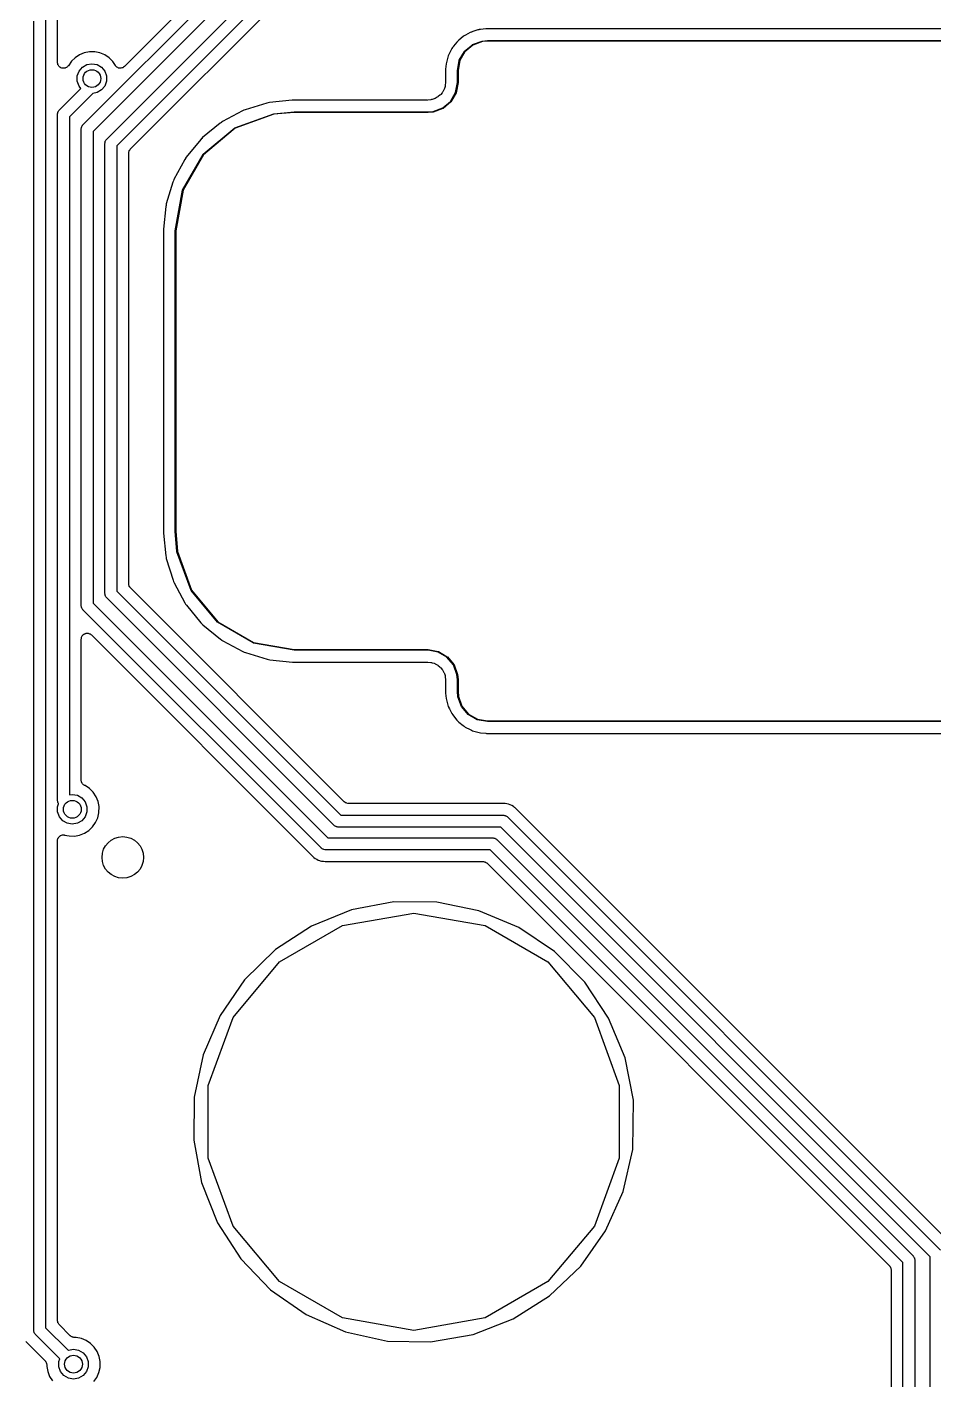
# Model space of a CAD drawing. Extents: x 69.6 to 139.6, y -158 to -61.
# Drawn here: x 104.59 to 119.86, y -141.85 to -119.07 of the extents above; entities that cross this region are included whole.
import ezdxf

# ---------------------------------------------------------------- set-up
doc = ezdxf.new("R2010")
doc.units = 0
doc.header["$MEASUREMENT"] = 0
doc.layers.add('BLACK', color=7, linetype='CONTINUOUS')

msp = doc.modelspace()

# ---------------------------------------------------------------- linework, layer by layer
at = {"layer": 'Black'}
for p, q in [((105.529, -120.719), (110.71, -115.539)), ((110.881, -115.651), (105.7, -120.831)), ((105.929, -120.959), (111.13, -115.759)), ((111.301, -115.871), (106.1, -121.071)), ((106.329, -121.125), (111.439, -116.016)), ((109.342, -116.623), (106.229, -119.737)), ((104.7, -141.01), (104.7, -118.971)), ((104.9, -118.93), (104.9, -140.969)), ((105.1, -119.667), (105.1, -118.935)), ((112.316, -119.102), (112.226, -119.112)), ((112.324, -119.102), (112.316, -119.102)), ((112.329, -119.101), (112.324, -119.102)), ((112.335, -119.102), (112.329, -119.101)), ((112.343, -119.101), (112.335, -119.102)), ((121.34, -119.101), (112.343, -119.101)), ((111.828, -119.325), (111.77, -119.395)), ((111.843, -119.31), (111.828, -119.325)), ((111.844, -119.309), (111.843, -119.309)), ((111.843, -119.309), (111.843, -119.31)), ((111.861, -119.292), (111.844, -119.309)), ((111.931, -119.234), (111.861, -119.292)), ((111.949, -119.222), (111.931, -119.234)), ((111.95, -119.222), (111.949, -119.222)), ((111.949, -119.222), (111.949, -119.222)), ((111.97, -119.208), (111.95, -119.222)), ((112.05, -119.165), (111.97, -119.208)), ((112.07, -119.157), (112.05, -119.165)), ((112.071, -119.157), (112.07, -119.157)), ((112.07, -119.157), (112.07, -119.157)), ((112.093, -119.147), (112.071, -119.157)), ((112.091, -119.368), (112.254, -119.309)), ((112.18, -119.121), (112.093, -119.147)), ((112.257, -119.318), (112.095, -119.377)), ((112.201, -119.117), (112.18, -119.121)), ((112.202, -119.116), (112.201, -119.117)), ((112.226, -119.112), (112.202, -119.116)), ((112.202, -119.116), (112.202, -119.116)), ((112.254, -119.309), (112.255, -119.309)), ((112.255, -119.309), (112.341, -119.301)), ((112.255, -119.309), (112.255, -119.309)), ((112.342, -119.311), (112.257, -119.318)), ((112.341, -119.301), (112.341, -119.301)), ((112.341, -119.301), (112.342, -119.301)), ((112.342, -119.301), (121.342, -119.301)), ((121.342, -119.311), (112.342, -119.311)), ((105.471, -119.539), (105.397, -119.588)), ((105.552, -119.506), (105.471, -119.539)), ((105.639, -119.49), (105.552, -119.506)), ((105.727, -119.49), (105.639, -119.49)), ((105.814, -119.508), (105.727, -119.49)), ((105.895, -119.542), (105.814, -119.508)), ((105.968, -119.592), (105.895, -119.542)), ((111.683, -119.557), (111.657, -119.644)), ((111.691, -119.537), (111.683, -119.557)), ((111.692, -119.536), (111.691, -119.537)), ((111.701, -119.514), (111.692, -119.536)), ((111.692, -119.536), (111.692, -119.536)), ((111.744, -119.434), (111.701, -119.514)), ((111.756, -119.416), (111.744, -119.434)), ((111.757, -119.415), (111.756, -119.415)), ((111.756, -119.415), (111.756, -119.416)), ((111.77, -119.395), (111.757, -119.415)), ((111.868, -119.632), (111.955, -119.482)), ((111.963, -119.487), (111.877, -119.636)), ((111.955, -119.482), (111.956, -119.48)), ((111.956, -119.48), (112.089, -119.369)), ((112.095, -119.377), (111.963, -119.487)), ((112.089, -119.369), (112.091, -119.368)), ((105.101, -119.672), (105.1, -119.667)), ((105.1, -119.677), (105.101, -119.672)), ((105.104, -119.689), (105.1, -119.677)), ((105.106, -119.702), (105.104, -119.689)), ((105.108, -119.706), (105.106, -119.702)), ((105.11, -119.711), (105.108, -119.706)), ((105.117, -119.721), (105.11, -119.711)), ((105.123, -119.732), (105.117, -119.721)), ((105.127, -119.735), (105.123, -119.732)), ((105.13, -119.739), (105.127, -119.735)), ((105.14, -119.746), (105.13, -119.739)), ((105.15, -119.754), (105.14, -119.746)), ((105.155, -119.756), (105.15, -119.754)), ((105.159, -119.759), (105.155, -119.756)), ((105.171, -119.762), (105.159, -119.759)), ((105.183, -119.766), (105.171, -119.762)), ((105.188, -119.766), (105.183, -119.766)), ((105.192, -119.767), (105.188, -119.766)), ((105.205, -119.766), (105.192, -119.767)), ((105.217, -119.766), (105.205, -119.766)), ((105.222, -119.764), (105.217, -119.766)), ((105.227, -119.764), (105.222, -119.764)), ((105.238, -119.758), (105.227, -119.764)), ((105.25, -119.754), (105.238, -119.758)), ((105.254, -119.751), (105.25, -119.754)), ((105.258, -119.749), (105.254, -119.751)), ((105.267, -119.74), (105.258, -119.749)), ((105.277, -119.732), (105.267, -119.74)), ((105.279, -119.727), (105.277, -119.732)), ((105.283, -119.724), (105.279, -119.727)), ((105.334, -119.649), (105.283, -119.724)), ((105.397, -119.588), (105.334, -119.649)), ((105.463, -119.815), (105.519, -119.748)), ((105.519, -119.748), (105.594, -119.704)), ((105.594, -119.704), (105.68, -119.689)), ((105.68, -119.689), (105.766, -119.704)), ((105.766, -119.704), (105.841, -119.748)), ((105.841, -119.748), (105.897, -119.815)), ((106.03, -119.654), (105.968, -119.592)), ((106.075, -119.721), (106.03, -119.654)), ((106.076, -119.722), (106.075, -119.721)), ((106.076, -119.723), (106.076, -119.722)), ((106.088, -119.735), (106.076, -119.723)), ((106.099, -119.746), (106.088, -119.735)), ((106.1, -119.747), (106.099, -119.746)), ((106.101, -119.748), (106.1, -119.747)), ((106.116, -119.755), (106.101, -119.748)), ((106.13, -119.762), (106.116, -119.755)), ((106.131, -119.762), (106.13, -119.762)), ((106.132, -119.763), (106.131, -119.762)), ((106.149, -119.764), (106.132, -119.763)), ((106.165, -119.766), (106.149, -119.764)), ((106.166, -119.766), (106.165, -119.766)), ((106.167, -119.766), (106.166, -119.766)), ((106.183, -119.761), (106.167, -119.766)), ((106.198, -119.758), (106.183, -119.761)), ((106.199, -119.757), (106.198, -119.758)), ((106.201, -119.757), (106.199, -119.757)), ((106.214, -119.747), (106.201, -119.757)), ((106.227, -119.738), (106.214, -119.747)), ((106.228, -119.737), (106.227, -119.738)), ((106.229, -119.737), (106.228, -119.737)), ((111.647, -119.689), (111.638, -119.78)), ((111.638, -119.78), (111.638, -119.789)), ((111.652, -119.669), (111.647, -119.689)), ((111.657, -119.644), (111.652, -119.667)), ((111.652, -119.667), (111.652, -119.668)), ((111.652, -119.668), (111.652, -119.669)), ((111.837, -119.804), (111.867, -119.633)), ((111.877, -119.636), (111.847, -119.806)), ((111.867, -119.633), (111.868, -119.632)), ((105.433, -119.896), (105.463, -119.815)), ((105.433, -119.984), (105.433, -119.896)), ((105.463, -120.065), (105.433, -119.984)), ((105.897, -119.815), (105.927, -119.896)), ((105.927, -119.984), (105.897, -120.065)), ((105.927, -119.896), (105.927, -119.984)), ((111.636, -120.002), (111.631, -120.054)), ((111.637, -119.992), (111.636, -119.997)), ((111.636, -119.997), (111.636, -120.002)), ((111.638, -119.789), (111.637, -119.794)), ((111.637, -119.794), (111.637, -119.8)), ((111.637, -119.8), (111.637, -119.808)), ((111.637, -119.808), (111.637, -119.992)), ((111.806, -120.176), (111.837, -120.006)), ((111.847, -120.008), (111.816, -120.179)), ((111.837, -119.806), (111.837, -119.804)), ((111.837, -120.006), (111.837, -119.806)), ((111.837, -119.806), (111.837, -119.806)), ((111.837, -120.006), (111.837, -120.006)), ((111.847, -119.806), (111.847, -119.806)), ((111.847, -119.806), (111.847, -120.006)), ((111.847, -120.006), (111.847, -120.007)), ((111.847, -120.007), (111.847, -120.008)), ((105.129, -120.469), (105.495, -120.104)), ((105.693, -120.189), (105.3, -120.581)), ((105.495, -120.104), (105.463, -120.065)), ((105.766, -120.176), (105.693, -120.189)), ((105.841, -120.132), (105.766, -120.176)), ((105.897, -120.065), (105.841, -120.132)), ((111.513, -120.244), (111.505, -120.249)), ((111.542, -120.22), (111.513, -120.244)), ((111.549, -120.212), (111.542, -120.22)), ((111.556, -120.206), (111.549, -120.212)), ((111.58, -120.177), (111.556, -120.206)), ((111.585, -120.168), (111.58, -120.177)), ((111.591, -120.161), (111.585, -120.168)), ((111.609, -120.127), (111.591, -120.161)), ((111.612, -120.118), (111.609, -120.127)), ((111.616, -120.109), (111.612, -120.118)), ((111.627, -120.073), (111.616, -120.109)), ((111.628, -120.063), (111.627, -120.073)), ((111.631, -120.054), (111.628, -120.063)), ((111.72, -120.325), (111.806, -120.176)), ((111.815, -120.18), (111.728, -120.331)), ((111.816, -120.179), (111.815, -120.18)), ((111.816, -120.179), (111.816, -120.179)), ((105.127, -120.473), (105.129, -120.469)), ((108.261, -120.464), (108.24, -120.472)), ((108.628, -120.351), (108.261, -120.464)), ((108.65, -120.347), (108.628, -120.351)), ((108.651, -120.346), (108.65, -120.346)), ((108.65, -120.346), (108.65, -120.347)), ((108.673, -120.342), (108.651, -120.346)), ((109.055, -120.302), (108.673, -120.342)), ((109.063, -120.302), (109.055, -120.302)), ((109.068, -120.302), (109.063, -120.302)), ((109.074, -120.302), (109.068, -120.302)), ((109.082, -120.301), (109.074, -120.302)), ((109.088, -120.301), (109.082, -120.301)), ((111.328, -120.301), (109.088, -120.301)), ((109.088, -120.301), (109.088, -120.301)), ((109.088, -120.301), (109.088, -120.301)), ((109.088, -120.301), (109.088, -120.301)), ((109.088, -120.301), (109.088, -120.301)), ((109.088, -120.301), (109.088, -120.301)), ((111.334, -120.3), (111.328, -120.301)), ((111.339, -120.301), (111.334, -120.3)), ((111.39, -120.295), (111.339, -120.301)), ((111.4, -120.293), (111.39, -120.295)), ((111.41, -120.291), (111.4, -120.293)), ((111.446, -120.28), (111.41, -120.291)), ((111.426, -120.494), (111.588, -120.435)), ((111.593, -120.444), (111.429, -120.503)), ((111.454, -120.276), (111.446, -120.28)), ((111.464, -120.273), (111.454, -120.276)), ((111.497, -120.255), (111.464, -120.273)), ((111.505, -120.249), (111.497, -120.255)), ((111.588, -120.435), (111.72, -120.325)), ((111.594, -120.443), (111.593, -120.444)), ((111.593, -120.444), (111.593, -120.444)), ((111.727, -120.332), (111.594, -120.443)), ((111.728, -120.331), (111.727, -120.332)), ((111.728, -120.331), (111.728, -120.331)), ((111.728, -120.331), (111.728, -120.331)), ((105.1, -120.531), (105.104, -120.519)), ((105.101, -120.536), (105.1, -120.531)), ((105.1, -120.54), (105.101, -120.536)), ((105.1, -132.09), (105.1, -120.54)), ((105.104, -120.519), (105.106, -120.506)), ((105.106, -120.506), (105.108, -120.502)), ((105.108, -120.502), (105.109, -120.498)), ((105.109, -120.498), (105.117, -120.487)), ((105.117, -120.487), (105.123, -120.476)), ((105.123, -120.476), (105.127, -120.473)), ((105.3, -120.581), (105.3, -131.998)), ((107.841, -120.689), (107.545, -120.933)), ((107.86, -120.677), (107.841, -120.689)), ((107.861, -120.676), (107.86, -120.676)), ((107.86, -120.676), (107.86, -120.677)), ((107.88, -120.663), (107.861, -120.676)), ((108.218, -120.481), (107.88, -120.663)), ((108.09, -120.768), (108.743, -120.531)), ((108.745, -120.541), (108.094, -120.777)), ((108.239, -120.473), (108.218, -120.481)), ((108.24, -120.472), (108.239, -120.473)), ((108.239, -120.473), (108.239, -120.473)), ((108.743, -120.531), (108.743, -120.531)), ((108.743, -120.531), (108.744, -120.531)), ((108.744, -120.531), (109.088, -120.501)), ((109.088, -120.511), (108.745, -120.541)), ((109.088, -120.501), (109.088, -120.501)), ((109.088, -120.501), (109.088, -120.501)), ((109.088, -120.501), (111.341, -120.501)), ((111.342, -120.511), (109.088, -120.511)), ((111.341, -120.501), (111.426, -120.494)), ((111.428, -120.504), (111.342, -120.511)), ((111.342, -120.511), (111.342, -120.511)), ((111.342, -120.511), (111.342, -120.511)), ((111.429, -120.503), (111.428, -120.504)), ((111.429, -120.503), (111.429, -120.503)), ((105.5, -120.781), (105.504, -120.769)), ((105.501, -120.786), (105.5, -120.781)), ((105.5, -120.79), (105.501, -120.786)), ((105.5, -128.81), (105.5, -120.79)), ((105.504, -120.769), (105.506, -120.756)), ((105.506, -120.756), (105.508, -120.752)), ((105.508, -120.752), (105.509, -120.748)), ((105.509, -120.748), (105.517, -120.737)), ((105.517, -120.737), (105.523, -120.726)), ((105.523, -120.726), (105.527, -120.723)), ((105.527, -120.723), (105.529, -120.719)), ((105.7, -120.831), (105.7, -128.769)), ((107.555, -121.214), (108.088, -120.768)), ((108.094, -120.777), (107.562, -121.221)), ((108.088, -120.768), (108.09, -120.768)), ((105.9, -121.021), (105.904, -121.009)), ((105.901, -121.026), (105.9, -121.021)), ((105.9, -121.03), (105.901, -121.026)), ((105.9, -128.61), (105.9, -121.03)), ((105.904, -121.009), (105.906, -120.996)), ((105.906, -120.996), (105.908, -120.992)), ((105.908, -120.992), (105.909, -120.988)), ((105.909, -120.988), (105.917, -120.977)), ((105.917, -120.977), (105.923, -120.966)), ((105.923, -120.966), (105.927, -120.963)), ((105.927, -120.963), (105.929, -120.959)), ((106.1, -121.071), (106.1, -128.569)), ((106.308, -121.158), (106.309, -121.153)), ((106.309, -121.153), (106.317, -121.143)), ((106.317, -121.143), (106.323, -121.131)), ((106.323, -121.131), (106.327, -121.129)), ((106.327, -121.129), (106.329, -121.125)), ((107.512, -120.966), (107.269, -121.263)), ((107.528, -120.95), (107.512, -120.966)), ((107.529, -120.949), (107.528, -120.95)), ((107.528, -120.95), (107.528, -120.95)), ((107.545, -120.933), (107.529, -120.949)), ((106.3, -121.187), (106.304, -121.174)), ((106.301, -121.191), (106.3, -121.187)), ((106.3, -121.196), (106.301, -121.191)), ((106.3, -128.444), (106.3, -121.196)), ((106.304, -121.174), (106.306, -121.161)), ((106.306, -121.161), (106.308, -121.158)), ((107.243, -121.301), (107.062, -121.64)), ((107.206, -121.816), (107.554, -121.215)), ((107.562, -121.221), (107.215, -121.82)), ((107.255, -121.283), (107.243, -121.301)), ((107.256, -121.282), (107.255, -121.283)), ((107.269, -121.263), (107.256, -121.282)), ((107.256, -121.282), (107.256, -121.282)), ((107.554, -121.215), (107.555, -121.214)), ((107.044, -121.683), (106.932, -122.05)), ((107.053, -121.662), (107.044, -121.683)), ((107.062, -121.64), (107.053, -121.661)), ((107.053, -121.661), (107.053, -121.661)), ((107.053, -121.661), (107.053, -121.662)), ((107.083, -122.502), (107.205, -121.818)), ((107.215, -121.82), (107.093, -122.503)), ((107.205, -121.818), (107.206, -121.816)), ((106.932, -122.05), (106.928, -122.072)), ((106.923, -122.095), (106.885, -122.477)), ((106.928, -122.074), (106.923, -122.095)), ((106.928, -122.072), (106.928, -122.073)), ((106.928, -122.073), (106.928, -122.074)), ((106.884, -122.5), (106.883, -122.508)), ((106.883, -122.508), (106.883, -127.558)), ((106.885, -122.489), (106.884, -122.494)), ((106.884, -122.494), (106.884, -122.5)), ((106.885, -122.477), (106.885, -122.489)), ((107.083, -122.503), (107.083, -122.502)), ((107.084, -122.504), (107.083, -122.503)), ((107.083, -122.506), (107.084, -122.504)), ((107.083, -127.558), (107.083, -122.506)), ((107.084, -122.504), (107.084, -122.504)), ((107.093, -122.503), (107.093, -122.504)), ((107.093, -122.504), (107.093, -122.504)), ((107.093, -122.504), (107.093, -122.506)), ((107.093, -122.506), (107.093, -127.558)), ((106.883, -127.558), (106.883, -127.558)), ((106.883, -127.558), (106.883, -127.558)), ((106.883, -127.558), (106.883, -127.558)), ((106.883, -127.558), (106.883, -127.558)), ((106.883, -127.558), (106.883, -127.559)), ((106.883, -127.559), (106.883, -127.564)), ((106.883, -127.564), (106.884, -127.572)), ((106.884, -127.572), (106.884, -127.578)), ((106.884, -127.578), (106.885, -127.583)), ((106.885, -127.583), (106.885, -127.591)), ((106.885, -127.591), (106.924, -127.973)), ((107.113, -127.902), (107.083, -127.558)), ((107.083, -127.558), (107.083, -127.558)), ((107.083, -127.558), (107.083, -127.558)), ((107.093, -127.558), (107.123, -127.901)), ((106.924, -127.973), (106.929, -127.995)), ((107.113, -127.903), (107.113, -127.902)), ((107.113, -127.904), (107.113, -127.903)), ((107.35, -128.557), (107.113, -127.904)), ((107.123, -127.901), (107.359, -128.552)), ((106.929, -127.995), (106.929, -127.996)), ((106.929, -127.996), (106.929, -127.997)), ((106.929, -127.997), (106.933, -128.019)), ((106.933, -128.019), (107.046, -128.385)), ((107.046, -128.385), (107.055, -128.406)), ((107.055, -128.406), (107.055, -128.407)), ((107.055, -128.407), (107.055, -128.408)), ((107.055, -128.408), (107.063, -128.428)), ((107.063, -128.428), (107.245, -128.766)), ((105.901, -128.614), (105.9, -128.61)), ((105.9, -128.619), (105.901, -128.614)), ((105.904, -128.631), (105.9, -128.619)), ((105.906, -128.644), (105.904, -128.631)), ((105.908, -128.648), (105.906, -128.644)), ((105.909, -128.652), (105.908, -128.648)), ((105.917, -128.663), (105.909, -128.652)), ((105.923, -128.674), (105.917, -128.663)), ((106.1, -128.569), (109.871, -132.34)), ((106.301, -128.449), (106.3, -128.444)), ((106.3, -128.453), (106.301, -128.449)), ((106.304, -128.466), (106.3, -128.453)), ((106.306, -128.479), (106.304, -128.466)), ((106.308, -128.482), (106.306, -128.479)), ((106.309, -128.487), (106.308, -128.482)), ((106.317, -128.497), (106.309, -128.487)), ((106.323, -128.509), (106.317, -128.497)), ((106.327, -128.511), (106.323, -128.509)), ((106.329, -128.515), (106.327, -128.511)), ((109.925, -132.111), (106.329, -128.515)), ((107.351, -128.558), (107.35, -128.557)), ((107.796, -129.091), (107.351, -128.558)), ((107.359, -128.552), (107.803, -129.084)), ((105.501, -128.814), (105.5, -128.81)), ((105.5, -128.819), (105.501, -128.814)), ((105.504, -128.831), (105.5, -128.819)), ((105.506, -128.844), (105.504, -128.831)), ((105.508, -128.848), (105.506, -128.844)), ((105.509, -128.852), (105.508, -128.848)), ((105.517, -128.863), (105.509, -128.852)), ((105.523, -128.874), (105.517, -128.863)), ((105.527, -128.877), (105.523, -128.874)), ((105.529, -128.881), (105.527, -128.877)), ((109.539, -132.891), (105.529, -128.881)), ((105.7, -128.769), (109.651, -132.72)), ((105.927, -128.677), (105.923, -128.674)), ((105.929, -128.681), (105.927, -128.677)), ((109.759, -132.511), (105.929, -128.681)), ((107.245, -128.766), (107.258, -128.785)), ((107.258, -128.785), (107.258, -128.786)), ((107.258, -128.786), (107.259, -128.786)), ((107.259, -128.786), (107.271, -128.805)), ((107.271, -128.805), (107.515, -129.101)), ((107.515, -129.101), (107.531, -129.117)), ((107.531, -129.117), (107.532, -129.118)), ((107.532, -129.118), (107.532, -129.118)), ((107.532, -129.118), (107.548, -129.134)), ((107.797, -129.092), (107.796, -129.091)), ((108.398, -129.44), (107.797, -129.092)), ((107.803, -129.084), (108.403, -129.431)), ((105.502, -129.363), (105.503, -129.35)), ((105.503, -129.35), (105.505, -129.346)), ((105.505, -129.346), (105.506, -129.341)), ((105.506, -129.341), (105.513, -129.33)), ((105.513, -129.33), (105.518, -129.318)), ((105.518, -129.318), (105.521, -129.315)), ((105.521, -129.315), (105.523, -129.311)), ((105.523, -129.311), (105.533, -129.303)), ((105.533, -129.303), (105.543, -129.294)), ((105.543, -129.294), (105.547, -129.292)), ((105.547, -129.292), (105.55, -129.289)), ((105.55, -129.289), (105.562, -129.285)), ((105.562, -129.285), (105.574, -129.279)), ((105.574, -129.279), (105.578, -129.279)), ((105.578, -129.279), (105.583, -129.277)), ((105.583, -129.277), (105.596, -129.277)), ((105.596, -129.277), (105.609, -129.276)), ((105.609, -129.276), (105.613, -129.277)), ((105.613, -129.277), (105.617, -129.277)), ((105.617, -129.277), (105.63, -129.282)), ((105.63, -129.282), (105.642, -129.285)), ((105.642, -129.285), (105.646, -129.288)), ((105.646, -129.288), (105.65, -129.289)), ((105.65, -129.289), (105.66, -129.297)), ((105.66, -129.297), (105.671, -129.305)), ((105.671, -129.305), (109.394, -133.029)), ((107.548, -129.134), (107.845, -129.377)), ((105.5, -129.376), (105.502, -129.363)), ((105.5, -131.748), (105.5, -129.376)), ((107.845, -129.377), (107.864, -129.39)), ((107.864, -129.39), (107.864, -129.39)), ((107.864, -129.39), (107.865, -129.391)), ((107.865, -129.391), (107.883, -129.403)), ((107.883, -129.403), (108.222, -129.584)), ((108.399, -129.441), (108.398, -129.44)), ((108.4, -129.441), (108.399, -129.441)), ((109.084, -129.563), (108.4, -129.441)), ((108.403, -129.431), (109.086, -129.553)), ((109.086, -129.563), (109.084, -129.563)), ((109.086, -129.553), (109.086, -129.553)), ((109.086, -129.553), (109.087, -129.553)), ((109.087, -129.563), (109.086, -129.563)), ((109.086, -129.563), (109.086, -129.563)), ((109.087, -129.553), (109.088, -129.553)), ((109.088, -129.563), (109.087, -129.563)), ((109.088, -129.553), (111.342, -129.553)), ((111.342, -129.563), (109.088, -129.563)), ((111.342, -129.553), (111.342, -129.553)), ((111.342, -129.553), (111.343, -129.553)), ((111.512, -129.593), (111.342, -129.563)), ((111.342, -129.563), (111.342, -129.563)), ((111.343, -129.553), (111.514, -129.584)), ((108.222, -129.584), (108.243, -129.593)), ((108.243, -129.593), (108.244, -129.593)), ((108.244, -129.593), (108.244, -129.593)), ((108.244, -129.593), (108.265, -129.602)), ((108.265, -129.602), (108.632, -129.714)), ((108.632, -129.714), (108.654, -129.718)), ((108.654, -129.718), (108.655, -129.719)), ((108.655, -129.719), (108.656, -129.719)), ((108.656, -129.719), (108.678, -129.723)), ((108.678, -129.723), (109.06, -129.761)), ((109.06, -129.761), (109.071, -129.761)), ((109.071, -129.761), (109.077, -129.762)), ((109.077, -129.762), (109.082, -129.762)), ((109.082, -129.762), (109.09, -129.763)), ((109.09, -129.763), (111.327, -129.763)), ((111.327, -129.763), (111.332, -129.764)), ((111.332, -129.764), (111.337, -129.763)), ((111.337, -129.763), (111.389, -129.769)), ((111.389, -129.769), (111.399, -129.771)), ((111.399, -129.771), (111.409, -129.773)), ((111.409, -129.773), (111.445, -129.783)), ((111.445, -129.783), (111.453, -129.788)), ((111.453, -129.788), (111.463, -129.791)), ((111.463, -129.791), (111.496, -129.809)), ((111.66, -129.679), (111.512, -129.593)), ((111.514, -129.584), (111.515, -129.584)), ((111.515, -129.584), (111.516, -129.584)), ((111.516, -129.584), (111.666, -129.671)), ((111.771, -129.811), (111.66, -129.679)), ((111.666, -129.671), (111.667, -129.672)), ((111.667, -129.672), (111.667, -129.672)), ((111.667, -129.672), (111.779, -129.806)), ((111.779, -129.806), (111.78, -129.807)), ((111.78, -129.807), (111.839, -129.97)), ((111.496, -129.809), (111.504, -129.815)), ((111.504, -129.815), (111.512, -129.82)), ((111.512, -129.82), (111.542, -129.844)), ((111.542, -129.844), (111.548, -129.851)), ((111.548, -129.851), (111.555, -129.857)), ((111.555, -129.857), (111.579, -129.886)), ((111.579, -129.886), (111.584, -129.895)), ((111.584, -129.895), (111.59, -129.903)), ((111.59, -129.903), (111.608, -129.936)), ((111.608, -129.936), (111.611, -129.945)), ((111.611, -129.945), (111.616, -129.954)), ((111.616, -129.954), (111.627, -129.99)), ((111.627, -129.99), (111.628, -130)), ((111.628, -130), (111.631, -130.009)), ((111.631, -130.009), (111.636, -130.061)), ((111.829, -129.973), (111.771, -129.811)), ((111.837, -130.058), (111.829, -129.973)), ((111.839, -129.97), (111.839, -129.971)), ((111.839, -129.971), (111.839, -129.972)), ((111.839, -129.972), (111.847, -130.058)), ((111.636, -130.061), (111.636, -130.066)), ((111.636, -130.066), (111.637, -130.071)), ((111.637, -130.071), (111.637, -130.256)), ((111.637, -130.256), (111.637, -130.265)), ((111.837, -130.258), (111.837, -130.058)), ((111.844, -130.344), (111.837, -130.258)), ((111.837, -130.258), (111.837, -130.258)), ((111.837, -130.258), (111.837, -130.258)), ((111.847, -130.058), (111.847, -130.058)), ((111.847, -130.058), (111.847, -130.058)), ((111.847, -130.058), (111.847, -130.258)), ((111.847, -130.258), (111.854, -130.343)), ((111.637, -130.265), (111.637, -130.27)), ((111.637, -130.27), (111.638, -130.276)), ((111.638, -130.276), (111.638, -130.283)), ((111.638, -130.283), (111.647, -130.374)), ((111.647, -130.374), (111.652, -130.397)), ((111.652, -130.397), (111.652, -130.398)), ((111.652, -130.398), (111.652, -130.399)), ((111.652, -130.399), (111.656, -130.419)), ((111.656, -130.419), (111.683, -130.507)), ((111.844, -130.345), (111.844, -130.344)), ((111.844, -130.346), (111.844, -130.345)), ((111.903, -130.509), (111.844, -130.346)), ((111.854, -130.343), (111.913, -130.505)), ((111.683, -130.507), (111.692, -130.528)), ((111.692, -130.528), (111.692, -130.529)), ((111.692, -130.529), (111.693, -130.53)), ((111.693, -130.53), (111.701, -130.55)), ((111.701, -130.55), (111.744, -130.63)), ((111.744, -130.63), (111.757, -130.649)), ((111.757, -130.649), (111.757, -130.65)), ((111.757, -130.65), (111.758, -130.651)), ((111.758, -130.651), (111.769, -130.669)), ((111.769, -130.669), (111.827, -130.739)), ((111.904, -130.51), (111.903, -130.509)), ((112.016, -130.644), (111.904, -130.51)), ((111.913, -130.505), (112.023, -130.637)), ((112.017, -130.644), (112.016, -130.644)), ((112.017, -130.645), (112.017, -130.644)), ((112.167, -130.732), (112.017, -130.645)), ((112.023, -130.637), (112.172, -130.723)), ((111.827, -130.739), (111.844, -130.756)), ((111.844, -130.756), (111.845, -130.756)), ((111.845, -130.756), (111.845, -130.757)), ((111.845, -130.757), (111.86, -130.772)), ((111.86, -130.772), (111.931, -130.83)), ((111.931, -130.83), (111.95, -130.843)), ((111.95, -130.843), (111.951, -130.843)), ((111.951, -130.843), (111.952, -130.843)), ((111.952, -130.843), (111.969, -130.856)), ((111.969, -130.856), (112.049, -130.898)), ((112.049, -130.898), (112.071, -130.908)), ((112.071, -130.908), (112.072, -130.908)), ((112.072, -130.908), (112.073, -130.908)), ((112.073, -130.908), (112.092, -130.917)), ((112.092, -130.917), (112.179, -130.943)), ((112.169, -130.732), (112.167, -130.732)), ((112.34, -130.763), (112.169, -130.732)), ((112.172, -130.723), (112.341, -130.753)), ((112.179, -130.943), (112.203, -130.948)), ((112.341, -130.763), (112.34, -130.763)), ((112.341, -130.753), (112.342, -130.753)), ((112.342, -130.763), (112.341, -130.763)), ((112.342, -130.753), (121.341, -130.753)), ((121.342, -130.763), (112.342, -130.763)), ((112.203, -130.948), (112.203, -130.948)), ((112.203, -130.948), (112.204, -130.948)), ((112.204, -130.948), (112.225, -130.952)), ((112.225, -130.952), (112.316, -130.961)), ((112.316, -130.961), (112.325, -130.962)), ((112.325, -130.962), (112.33, -130.962)), ((112.33, -130.962), (112.336, -130.962)), ((112.336, -130.962), (112.343, -130.963)), ((112.343, -130.963), (121.337, -130.963)), ((105.501, -131.755), (105.5, -131.748)), ((105.501, -131.761), (105.501, -131.755)), ((105.504, -131.772), (105.501, -131.761)), ((105.506, -131.783), (105.504, -131.772)), ((105.509, -131.788), (105.506, -131.783)), ((105.511, -131.794), (105.509, -131.788)), ((105.518, -131.803), (105.511, -131.794)), ((105.523, -131.813), (105.518, -131.803)), ((105.528, -131.817), (105.523, -131.813)), ((105.532, -131.822), (105.528, -131.817)), ((105.541, -131.828), (105.532, -131.822)), ((105.55, -131.835), (105.541, -131.828)), ((105.556, -131.837), (105.55, -131.835)), ((105.561, -131.841), (105.556, -131.837)), ((105.565, -131.842), (105.561, -131.841)), ((105.638, -131.892), (105.565, -131.842)), ((105.3, -131.998), (105.35, -131.989)), ((105.35, -131.989), (105.436, -132.004)), ((105.436, -132.004), (105.511, -132.048)), ((105.511, -132.048), (105.567, -132.115)), ((105.7, -131.954), (105.638, -131.892)), ((105.749, -132.028), (105.7, -131.954)), ((105.783, -132.109), (105.749, -132.028)), ((105.101, -132.094), (105.1, -132.09)), ((105.1, -132.099), (105.101, -132.094)), ((105.104, -132.111), (105.1, -132.099)), ((105.103, -132.196), (105.12, -132.149)), ((105.103, -132.284), (105.103, -132.196)), ((105.133, -132.365), (105.103, -132.284)), ((105.106, -132.124), (105.104, -132.111)), ((105.108, -132.128), (105.106, -132.124)), ((105.109, -132.132), (105.108, -132.128)), ((105.117, -132.143), (105.109, -132.132)), ((105.12, -132.149), (105.117, -132.143)), ((105.567, -132.115), (105.597, -132.196)), ((105.597, -132.284), (105.567, -132.365)), ((105.597, -132.196), (105.597, -132.284)), ((105.779, -132.383), (105.798, -132.297)), ((105.8, -132.195), (105.783, -132.109)), ((105.798, -132.297), (105.8, -132.195)), ((109.929, -132.113), (109.925, -132.111)), ((109.931, -132.117), (109.929, -132.113)), ((109.943, -132.123), (109.931, -132.117)), ((109.953, -132.131), (109.943, -132.123)), ((109.958, -132.132), (109.953, -132.131)), ((109.961, -132.134), (109.958, -132.132)), ((109.974, -132.136), (109.961, -132.134)), ((109.987, -132.14), (109.974, -132.136)), ((109.991, -132.139), (109.987, -132.14)), ((109.996, -132.14), (109.991, -132.139)), ((112.61, -132.14), (109.996, -132.14)), ((112.641, -132.144), (112.61, -132.14)), ((112.642, -132.144), (112.641, -132.144)), ((112.671, -132.147), (112.642, -132.144)), ((112.642, -132.144), (112.642, -132.144)), ((112.698, -132.155), (112.671, -132.147)), ((112.699, -132.155), (112.698, -132.155)), ((112.699, -132.156), (112.699, -132.155)), ((112.727, -132.164), (112.699, -132.156)), ((112.752, -132.178), (112.727, -132.164)), ((112.753, -132.178), (112.752, -132.178)), ((112.752, -132.178), (112.752, -132.178)), ((112.778, -132.192), (112.753, -132.178)), ((112.8, -132.21), (112.778, -132.192)), ((112.8, -132.211), (112.8, -132.21)), ((112.801, -132.211), (112.8, -132.211)), ((112.826, -132.231), (112.801, -132.211)), ((120.112, -139.518), (112.826, -132.231)), ((105.189, -132.432), (105.133, -132.365)), ((105.264, -132.476), (105.189, -132.432)), ((105.35, -132.491), (105.264, -132.476)), ((105.436, -132.476), (105.35, -132.491)), ((105.511, -132.432), (105.436, -132.476)), ((105.567, -132.365), (105.511, -132.432)), ((105.628, -132.596), (105.692, -132.535)), ((105.692, -132.535), (105.743, -132.463)), ((105.743, -132.463), (105.779, -132.383)), ((109.763, -132.513), (109.759, -132.511)), ((109.766, -132.517), (109.763, -132.513)), ((109.777, -132.523), (109.766, -132.517)), ((109.788, -132.531), (109.777, -132.523)), ((109.792, -132.532), (109.788, -132.531)), ((109.796, -132.534), (109.792, -132.532)), ((109.809, -132.536), (109.796, -132.534)), ((109.821, -132.54), (109.809, -132.536)), ((109.826, -132.539), (109.821, -132.54)), ((109.83, -132.54), (109.826, -132.539)), ((112.569, -132.54), (109.83, -132.54)), ((109.871, -132.34), (112.61, -132.34)), ((119.8, -139.771), (112.569, -132.54)), ((112.61, -132.34), (112.614, -132.341)), ((112.614, -132.341), (112.619, -132.34)), ((112.619, -132.34), (112.631, -132.344)), ((112.631, -132.344), (112.644, -132.346)), ((112.644, -132.346), (112.648, -132.348)), ((112.648, -132.348), (112.652, -132.349)), ((112.652, -132.349), (112.663, -132.357)), ((112.663, -132.357), (112.674, -132.363)), ((112.674, -132.363), (112.677, -132.367)), ((112.677, -132.367), (112.681, -132.369)), ((112.681, -132.369), (119.971, -139.659)), ((105.1, -132.766), (105.103, -132.751)), ((105.1, -132.768), (105.1, -132.766)), ((105.1, -132.77), (105.1, -132.768)), ((105.103, -132.751), (105.106, -132.736)), ((105.106, -132.736), (105.107, -132.734)), ((105.107, -132.734), (105.108, -132.732)), ((105.108, -132.732), (105.116, -132.719)), ((105.116, -132.719), (105.123, -132.706)), ((105.123, -132.706), (105.125, -132.705)), ((105.125, -132.705), (105.126, -132.703)), ((105.126, -132.703), (105.138, -132.693)), ((105.138, -132.693), (105.15, -132.684)), ((105.15, -132.684), (105.152, -132.683)), ((105.152, -132.683), (105.154, -132.682)), ((105.154, -132.682), (105.168, -132.677)), ((105.168, -132.677), (105.183, -132.672)), ((105.183, -132.672), (105.185, -132.672)), ((105.185, -132.672), (105.187, -132.671)), ((105.187, -132.671), (105.202, -132.672)), ((105.202, -132.672), (105.217, -132.672)), ((105.217, -132.672), (105.219, -132.672)), ((105.219, -132.672), (105.221, -132.673)), ((105.221, -132.673), (105.296, -132.689)), ((105.296, -132.689), (105.385, -132.691)), ((105.385, -132.691), (105.472, -132.676)), ((105.472, -132.676), (105.554, -132.644)), ((105.554, -132.644), (105.628, -132.596)), ((109.651, -132.72), (112.43, -132.72)), ((112.43, -132.72), (112.434, -132.721)), ((112.434, -132.721), (112.439, -132.72)), ((112.439, -132.72), (112.451, -132.724)), ((112.451, -132.724), (112.464, -132.726)), ((112.464, -132.726), (112.468, -132.728)), ((112.468, -132.728), (112.472, -132.729)), ((112.472, -132.729), (112.483, -132.737)), ((112.483, -132.737), (112.494, -132.743)), ((112.494, -132.743), (112.497, -132.747)), ((112.497, -132.747), (112.501, -132.749)), ((112.501, -132.749), (119.511, -139.759)), ((105.1, -140.844), (105.1, -132.77)), ((109.543, -132.893), (109.539, -132.891)), ((109.546, -132.897), (109.543, -132.893)), ((109.557, -132.903), (109.546, -132.897)), ((109.568, -132.911), (109.557, -132.903)), ((109.572, -132.912), (109.568, -132.911)), ((109.576, -132.914), (109.572, -132.912)), ((109.589, -132.916), (109.576, -132.914)), ((109.601, -132.92), (109.589, -132.916)), ((109.606, -132.919), (109.601, -132.92)), ((109.61, -132.92), (109.606, -132.919)), ((112.389, -132.92), (109.61, -132.92)), ((119.34, -139.871), (112.389, -132.92)), ((109.394, -133.029), (109.419, -133.049)), ((109.419, -133.049), (109.42, -133.049)), ((109.42, -133.049), (109.42, -133.05)), ((109.42, -133.05), (109.442, -133.068)), ((109.442, -133.068), (109.467, -133.082)), ((109.467, -133.082), (109.468, -133.082)), ((109.468, -133.082), (109.468, -133.082)), ((109.468, -133.082), (109.493, -133.096)), ((109.493, -133.096), (109.521, -133.104)), ((109.521, -133.104), (109.521, -133.105)), ((109.521, -133.105), (109.522, -133.105)), ((109.522, -133.105), (109.549, -133.113)), ((109.549, -133.113), (109.578, -133.116)), ((109.578, -133.116), (109.578, -133.116)), ((109.578, -133.116), (109.579, -133.116)), ((109.579, -133.116), (109.61, -133.12)), ((109.61, -133.12), (112.264, -133.12)), ((112.264, -133.12), (112.269, -133.121)), ((112.269, -133.121), (112.273, -133.12)), ((112.273, -133.12), (112.286, -133.124)), ((112.286, -133.124), (112.299, -133.126)), ((112.299, -133.126), (112.302, -133.128)), ((112.302, -133.128), (112.307, -133.129)), ((112.307, -133.129), (112.317, -133.137)), ((112.317, -133.137), (112.329, -133.143)), ((112.329, -133.143), (112.331, -133.147)), ((112.331, -133.147), (112.335, -133.149)), ((112.335, -133.149), (119.111, -139.925)), ((110.763, -133.797), (110.05, -133.933)), ((111.489, -133.802), (110.763, -133.797)), ((112.199, -133.948), (111.489, -133.802)), ((110.05, -133.933), (109.378, -134.205)), ((109.898, -134.199), (111.1, -133.987)), ((111.1, -133.987), (112.302, -134.199)), ((112.868, -134.23), (112.199, -133.948)), ((109.378, -134.205), (108.77, -134.602)), ((108.842, -134.809), (109.898, -134.199)), ((112.302, -134.199), (113.358, -134.809)), ((113.47, -134.635), (112.868, -134.23)), ((108.057, -135.743), (108.842, -134.809)), ((108.77, -134.602), (108.252, -135.11)), ((113.358, -134.809), (114.143, -135.743)), ((113.981, -135.15), (113.47, -134.635)), ((108.252, -135.11), (107.842, -135.709)), ((114.383, -135.755), (113.981, -135.15)), ((107.842, -135.709), (107.556, -136.376)), ((107.64, -136.89), (108.057, -135.743)), ((114.143, -135.743), (114.56, -136.89)), ((114.659, -136.425), (114.383, -135.755)), ((107.556, -136.376), (107.405, -137.086)), ((114.8, -137.137), (114.659, -136.425)), ((107.405, -137.086), (107.395, -137.811)), ((107.64, -138.11), (107.64, -136.89)), ((114.56, -136.89), (114.56, -138.11)), ((114.788, -137.967), (114.8, -137.137)), ((107.395, -137.811), (107.526, -138.525)), ((114.628, -138.674), (114.788, -137.967)), ((108.057, -139.257), (107.64, -138.11)), ((114.56, -138.11), (114.143, -139.257)), ((107.526, -138.525), (107.793, -139.199)), ((114.333, -139.336), (114.628, -138.674)), ((107.793, -139.199), (108.186, -139.809)), ((108.842, -140.191), (108.057, -139.257)), ((114.143, -139.257), (113.358, -140.191)), ((113.914, -139.929), (114.333, -139.336)), ((108.186, -139.809), (108.69, -140.331)), ((119.511, -139.759), (119.513, -139.763)), ((119.513, -139.763), (119.517, -139.766)), ((119.517, -139.766), (119.523, -139.777)), ((119.523, -139.777), (119.531, -139.788)), ((119.531, -139.788), (119.532, -139.792)), ((119.532, -139.792), (119.534, -139.796)), ((119.534, -139.796), (119.536, -139.809)), ((119.536, -139.809), (119.54, -139.821)), ((119.54, -139.821), (119.539, -139.826)), ((119.539, -139.826), (119.54, -139.83)), ((119.8, -143.6), (119.8, -139.771)), ((113.389, -140.43), (113.914, -139.929)), ((119.111, -139.925), (119.113, -139.929)), ((119.113, -139.929), (119.117, -139.931)), ((119.117, -139.931), (119.123, -139.943)), ((119.123, -139.943), (119.131, -139.953)), ((119.131, -139.953), (119.132, -139.958)), ((119.132, -139.958), (119.134, -139.961)), ((119.134, -139.961), (119.136, -139.974)), ((119.136, -139.974), (119.14, -139.987)), ((119.14, -139.987), (119.139, -139.991)), ((119.139, -139.991), (119.14, -139.996)), ((119.14, -139.996), (119.14, -147.135)), ((119.34, -147.14), (119.34, -139.871)), ((119.54, -139.83), (119.54, -147.099)), ((109.898, -140.801), (108.842, -140.191)), ((113.358, -140.191), (112.302, -140.801)), ((108.69, -140.331), (109.286, -140.745)), ((112.776, -140.819), (113.389, -140.43)), ((105.101, -140.849), (105.1, -140.844)), ((105.1, -140.853), (105.101, -140.849)), ((105.104, -140.866), (105.1, -140.853)), ((105.106, -140.879), (105.104, -140.866)), ((105.108, -140.882), (105.106, -140.879)), ((105.109, -140.887), (105.108, -140.882)), ((105.117, -140.897), (105.109, -140.887)), ((105.123, -140.909), (105.117, -140.897)), ((105.127, -140.911), (105.123, -140.909)), ((105.129, -140.915), (105.127, -140.911)), ((105.315, -141.101), (105.129, -140.915)), ((109.286, -140.745), (109.951, -141.036)), ((111.1, -141.013), (109.898, -140.801)), ((112.302, -140.801), (111.1, -141.013)), ((112.1, -141.081), (112.776, -140.819)), ((104.701, -141.014), (104.7, -141.01)), ((104.7, -141.019), (104.701, -141.014)), ((104.704, -141.031), (104.7, -141.019)), ((104.706, -141.044), (104.704, -141.031)), ((104.708, -141.048), (104.706, -141.044)), ((104.709, -141.052), (104.708, -141.048)), ((104.717, -141.063), (104.709, -141.052)), ((104.723, -141.074), (104.717, -141.063)), ((104.727, -141.077), (104.723, -141.074)), ((104.729, -141.081), (104.727, -141.077)), ((105.139, -141.491), (104.729, -141.081)), ((104.9, -140.969), (105.279, -141.347)), ((105.318, -141.103), (105.315, -141.101)), ((105.321, -141.106), (105.318, -141.103)), ((105.333, -141.113), (105.321, -141.106)), ((105.343, -141.121), (105.333, -141.113)), ((105.347, -141.122), (105.343, -141.121)), ((105.351, -141.124), (105.347, -141.122)), ((105.364, -141.126), (105.351, -141.124)), ((105.377, -141.13), (105.364, -141.126)), ((105.381, -141.129), (105.377, -141.13)), ((105.385, -141.13), (105.381, -141.129)), ((105.417, -141.13), (105.385, -141.13)), ((105.504, -141.148), (105.417, -141.13)), ((105.585, -141.182), (105.504, -141.148)), ((105.658, -141.232), (105.585, -141.182)), ((109.951, -141.036), (110.66, -141.192)), ((110.66, -141.192), (111.385, -141.207)), ((111.385, -141.207), (112.1, -141.081)), ((104.568, -141.198), (104.588, -141.222)), ((104.588, -141.222), (104.588, -141.222)), ((104.588, -141.222), (104.89, -141.525)), ((105.279, -141.347), (105.284, -141.344)), ((105.284, -141.344), (105.37, -141.329)), ((105.37, -141.329), (105.456, -141.344)), ((105.456, -141.344), (105.531, -141.388)), ((105.531, -141.388), (105.587, -141.455)), ((105.72, -141.294), (105.658, -141.232)), ((105.769, -141.368), (105.72, -141.294)), ((105.803, -141.449), (105.769, -141.368)), ((104.89, -141.525), (104.893, -141.529)), ((104.893, -141.529), (104.897, -141.532)), ((104.897, -141.532), (104.903, -141.543)), ((104.903, -141.543), (104.91, -141.553)), ((104.91, -141.553), (104.912, -141.558)), ((104.912, -141.558), (104.914, -141.563)), ((104.914, -141.563), (104.916, -141.575)), ((104.916, -141.575), (104.919, -141.587)), ((104.919, -141.587), (104.919, -141.592)), ((104.919, -141.592), (104.92, -141.597)), ((104.92, -141.597), (104.919, -141.618)), ((104.919, -141.618), (104.935, -141.705)), ((105.123, -141.536), (105.139, -141.491)), ((105.123, -141.624), (105.123, -141.536)), ((105.153, -141.705), (105.123, -141.624)), ((105.587, -141.455), (105.617, -141.536)), ((105.617, -141.624), (105.587, -141.705)), ((105.617, -141.536), (105.617, -141.624)), ((105.799, -141.723), (105.818, -141.637)), ((105.82, -141.535), (105.803, -141.449)), ((105.818, -141.637), (105.82, -141.535)), ((104.935, -141.705), (104.968, -141.787)), ((104.968, -141.787), (105.016, -141.861)), ((105.209, -141.772), (105.153, -141.705)), ((105.284, -141.816), (105.209, -141.772)), ((105.37, -141.831), (105.284, -141.816)), ((105.456, -141.816), (105.37, -141.831)), ((105.531, -141.772), (105.456, -141.816)), ((105.587, -141.705), (105.531, -141.772)), ((105.712, -141.875), (105.763, -141.803)), ((105.763, -141.803), (105.799, -141.723))]:
    msp.add_line(p, q, dxfattribs=at)
for centre, radius in [((105.68, -119.94), 0.15), ((105.35, -132.24), 0.15), ((106.2, -133.05), 0.35), ((105.37, -141.58), 0.15)]:
    msp.add_circle(centre, radius, dxfattribs=at)

doc.saveas('drawing.dxf')
